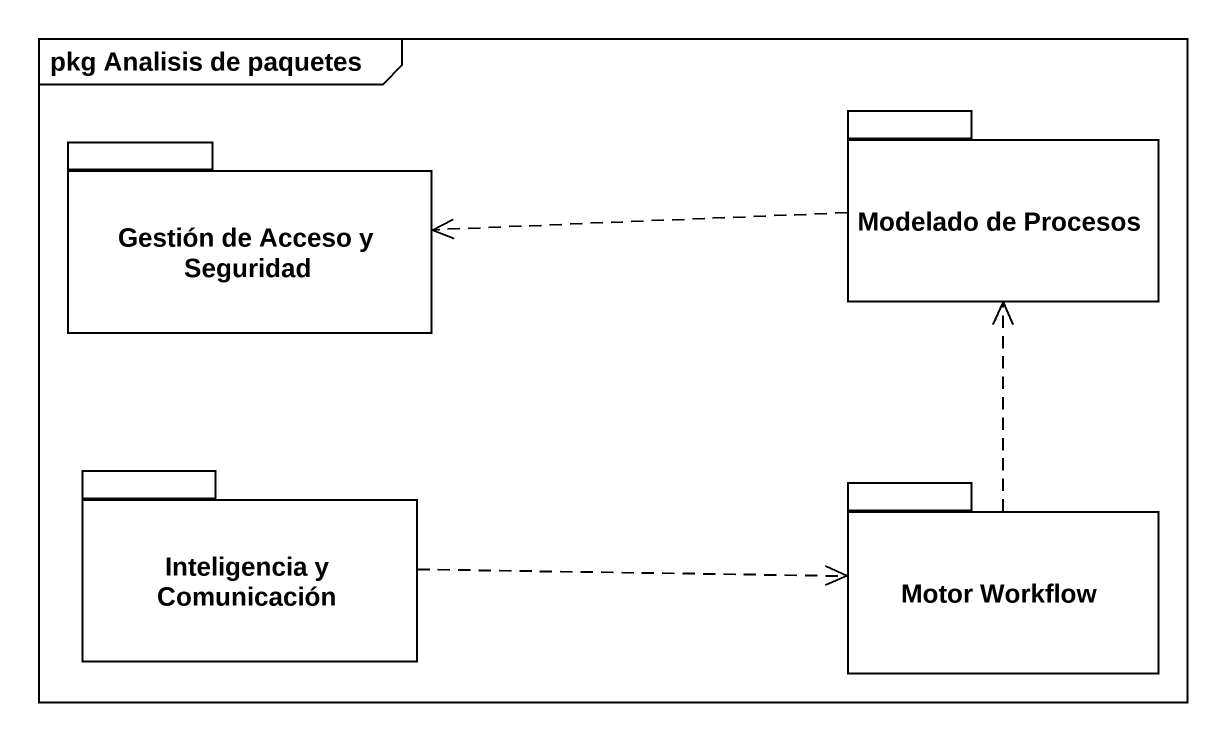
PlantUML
@startuml
mainframe pkg Analisis de paquetes
package "Modelado de Procesos" as Modelado_de_Procesos {
}
package "Gestión de Acceso y Seguridad" as Gestión_de_Acceso_y {
}
package "Inteligencia y Comunicación" as Inteligencia_y_Comunicación {
}
package "Motor Workflow" as Motor_Workflow {
}
Modelado_de_Procesos .left.> Gestión_de_Acceso_y
Inteligencia_y_Comunicación .right.> Motor_Workflow
Motor_Workflow .up.> Modelado_de_Procesos
@enduml
